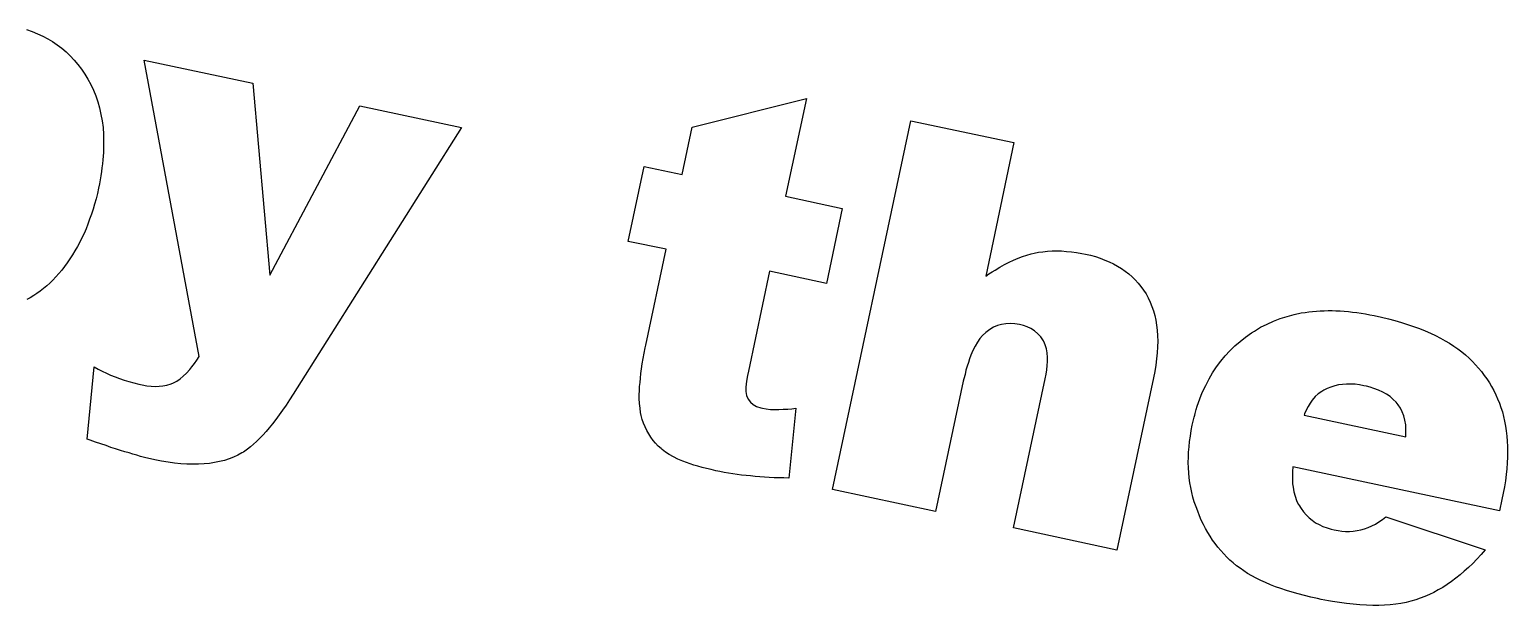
# Model space of a CAD drawing. Extents: x 60 to 196, y -152 to -29.
# Drawn here: x 158.98 to 166.83, y -146.53 to -143.48 of the extents above; entities that cross this region are included whole.
import ezdxf

# ---------------------------------------------------------------- set-up
doc = ezdxf.new("R2010")
doc.units = 0
doc.layers.add('BLACK', color=7, linetype='CONTINUOUS')

msp = doc.modelspace()

# ---------------------------------------------------------------- linework, layer by layer
at = {"layer": 'BLACK', "linetype": 'CONTINUOUS'}
for p, q in [((158.966, -143.477), (158.996, -143.487)), ((158.996, -143.487), (159.025, -143.499)), ((159.025, -143.499), (159.053, -143.512)), ((159.053, -143.512), (159.08, -143.526)), ((159.08, -143.526), (159.105, -143.541)), ((159.105, -143.541), (159.13, -143.558)), ((159.13, -143.558), (159.154, -143.576)), ((159.154, -143.576), (159.177, -143.596)), ((159.177, -143.596), (159.199, -143.617)), ((159.199, -143.617), (159.22, -143.639)), ((159.22, -143.639), (159.24, -143.662)), ((159.24, -143.662), (159.259, -143.687)), ((159.259, -143.687), (159.277, -143.713)), ((159.883, -145.212), (159.591, -143.639)), ((159.591, -143.639), (160.168, -143.762)), ((159.277, -143.713), (159.293, -143.74)), ((159.293, -143.74), (159.309, -143.769)), ((159.309, -143.769), (159.323, -143.799)), ((160.168, -143.762), (160.259, -144.781)), ((159.323, -143.799), (159.335, -143.829)), ((159.335, -143.829), (159.346, -143.861)), ((162.5, -143.995), (163.106, -143.843)), ((163.106, -143.843), (162.995, -144.362)), ((159.346, -143.861), (159.355, -143.893)), ((159.355, -143.893), (159.362, -143.927)), ((159.362, -143.927), (159.368, -143.961)), ((160.259, -144.781), (160.736, -143.882)), ((160.736, -143.882), (161.275, -143.997)), ((159.368, -143.961), (159.373, -143.997)), ((159.373, -143.997), (159.375, -144.034)), ((161.275, -143.997), (160.382, -145.412)), ((162.447, -144.246), (162.5, -143.995)), ((163.245, -145.918), (163.661, -143.961)), ((163.661, -143.961), (164.208, -144.077)), ((159.375, -144.034), (159.376, -144.071)), ((159.376, -144.071), (159.376, -144.11)), ((164.208, -144.077), (164.058, -144.786)), ((159.372, -144.169), (159.37, -144.19)), ((159.374, -144.149), (159.372, -144.169)), ((159.375, -144.129), (159.374, -144.149)), ((159.376, -144.11), (159.375, -144.129)), ((159.365, -144.231), (159.361, -144.253)), ((159.367, -144.211), (159.365, -144.231)), ((159.37, -144.19), (159.367, -144.211)), ((162.161, -144.601), (162.245, -144.203)), ((162.245, -144.203), (162.447, -144.246)), ((159.349, -144.318), (159.343, -144.347)), ((159.354, -144.296), (159.349, -144.318)), ((159.358, -144.274), (159.354, -144.296)), ((159.361, -144.253), (159.358, -144.274)), ((159.328, -144.403), (159.32, -144.43)), ((159.336, -144.375), (159.328, -144.403)), ((159.343, -144.347), (159.336, -144.375)), ((162.995, -144.362), (163.296, -144.426)), ((159.302, -144.483), (159.293, -144.509)), ((159.311, -144.457), (159.302, -144.483)), ((159.32, -144.43), (159.311, -144.457)), ((163.296, -144.426), (163.212, -144.824)), ((159.272, -144.559), (159.261, -144.583)), ((159.283, -144.534), (159.272, -144.559)), ((159.293, -144.509), (159.283, -144.534)), ((159.237, -144.629), (159.224, -144.651)), ((159.249, -144.606), (159.237, -144.629)), ((159.261, -144.583), (159.249, -144.606)), ((162.362, -144.643), (162.161, -144.601)), ((162.254, -145.151), (162.362, -144.643)), ((159.183, -144.715), (159.169, -144.735)), ((159.197, -144.694), (159.183, -144.715)), ((159.211, -144.673), (159.197, -144.694)), ((159.224, -144.651), (159.211, -144.673)), ((164.158, -144.724), (164.182, -144.712)), ((164.182, -144.712), (164.206, -144.701)), ((164.206, -144.701), (164.23, -144.691)), ((164.23, -144.691), (164.254, -144.682)), ((164.254, -144.682), (164.277, -144.674)), ((164.277, -144.674), (164.3, -144.668)), ((164.3, -144.668), (164.315, -144.664)), ((164.315, -144.664), (164.338, -144.659)), ((164.338, -144.659), (164.361, -144.656)), ((164.361, -144.656), (164.385, -144.653)), ((164.385, -144.653), (164.41, -144.652)), ((164.41, -144.652), (164.435, -144.651)), ((164.435, -144.651), (164.46, -144.652)), ((164.46, -144.652), (164.487, -144.654)), ((164.487, -144.654), (164.513, -144.656)), ((164.513, -144.656), (164.54, -144.66)), ((164.54, -144.66), (164.568, -144.665)), ((164.568, -144.665), (164.587, -144.669)), ((164.587, -144.669), (164.614, -144.675)), ((164.614, -144.675), (164.64, -144.682)), ((164.64, -144.682), (164.666, -144.691)), ((164.666, -144.691), (164.69, -144.7)), ((164.69, -144.7), (164.714, -144.71)), ((164.714, -144.71), (164.736, -144.721)), ((164.736, -144.721), (164.758, -144.733)), ((159.123, -144.789), (159.107, -144.806)), ((159.138, -144.772), (159.123, -144.789)), ((159.154, -144.754), (159.138, -144.772)), ((159.169, -144.735), (159.154, -144.754)), ((162.911, -144.76), (162.798, -145.289)), ((163.212, -144.824), (162.911, -144.76)), ((164.058, -144.786), (164.075, -144.774)), ((164.075, -144.774), (164.092, -144.763)), ((164.092, -144.763), (164.108, -144.753)), ((164.108, -144.753), (164.133, -144.738)), ((164.133, -144.738), (164.158, -144.724)), ((164.758, -144.733), (164.779, -144.745)), ((164.779, -144.745), (164.798, -144.759)), ((164.798, -144.759), (164.817, -144.774)), ((164.817, -144.774), (164.835, -144.789)), ((164.835, -144.789), (164.851, -144.805)), ((159.022, -144.877), (159.005, -144.889)), ((159.04, -144.865), (159.022, -144.877)), ((159.057, -144.851), (159.04, -144.865)), ((159.074, -144.837), (159.057, -144.851)), ((159.091, -144.822), (159.074, -144.837)), ((159.107, -144.806), (159.091, -144.822)), ((164.851, -144.805), (164.867, -144.823)), ((164.867, -144.823), (164.882, -144.841)), ((164.882, -144.841), (164.896, -144.86)), ((164.896, -144.86), (164.909, -144.88)), ((158.986, -144.9), (158.968, -144.91)), ((159.005, -144.889), (158.986, -144.9)), ((164.909, -144.88), (164.92, -144.901)), ((164.92, -144.901), (164.931, -144.923)), ((164.931, -144.923), (164.94, -144.946)), ((164.94, -144.946), (164.948, -144.969)), ((164.948, -144.969), (164.955, -144.994)), ((164.955, -144.994), (164.961, -145.019)), ((164.961, -145.019), (164.965, -145.046)), ((165.551, -145.04), (165.585, -145.024)), ((165.585, -145.024), (165.621, -145.011)), ((165.621, -145.011), (165.657, -144.999)), ((165.657, -144.999), (165.695, -144.989)), ((165.695, -144.989), (165.733, -144.981)), ((165.733, -144.981), (165.753, -144.978)), ((165.753, -144.978), (165.773, -144.975)), ((165.773, -144.975), (165.793, -144.973)), ((165.793, -144.973), (165.813, -144.971)), ((165.813, -144.971), (165.833, -144.97)), ((165.833, -144.97), (165.854, -144.969)), ((165.854, -144.969), (165.875, -144.968)), ((165.875, -144.968), (165.896, -144.968)), ((165.896, -144.968), (165.917, -144.969)), ((165.917, -144.969), (165.939, -144.97)), ((165.939, -144.97), (165.961, -144.971)), ((165.961, -144.971), (165.983, -144.973)), ((165.983, -144.973), (166.005, -144.976)), ((166.005, -144.976), (166.028, -144.979)), ((166.028, -144.979), (166.051, -144.982)), ((166.051, -144.982), (166.074, -144.986)), ((166.074, -144.986), (166.097, -144.99)), ((166.097, -144.99), (166.12, -144.995)), ((166.12, -144.995), (166.158, -145.003)), ((166.158, -145.003), (166.195, -145.012)), ((166.195, -145.012), (166.23, -145.021)), ((166.23, -145.021), (166.264, -145.031)), ((166.264, -145.031), (166.297, -145.042)), ((164.04, -145.101), (164.027, -145.117)), ((164.059, -145.084), (164.04, -145.101)), ((164.079, -145.069), (164.059, -145.084)), ((164.099, -145.057), (164.079, -145.069)), ((164.121, -145.048), (164.099, -145.057)), ((164.142, -145.042), (164.121, -145.048)), ((164.165, -145.038), (164.142, -145.042)), ((164.188, -145.037), (164.165, -145.038)), ((164.212, -145.038), (164.188, -145.037)), ((164.237, -145.042), (164.212, -145.038)), ((164.258, -145.047), (164.237, -145.042)), ((164.278, -145.054), (164.258, -145.047)), ((164.297, -145.063), (164.278, -145.054)), ((164.317, -145.076), (164.297, -145.063)), ((164.335, -145.091), (164.317, -145.076)), ((164.351, -145.108), (164.335, -145.091)), ((164.364, -145.128), (164.351, -145.108)), ((164.965, -145.046), (164.968, -145.073)), ((164.968, -145.073), (164.97, -145.102)), ((164.97, -145.102), (164.971, -145.131)), ((165.408, -145.132), (165.437, -145.109)), ((165.437, -145.109), (165.468, -145.087)), ((165.468, -145.087), (165.484, -145.077)), ((165.484, -145.077), (165.517, -145.057)), ((165.517, -145.057), (165.551, -145.04)), ((166.297, -145.042), (166.329, -145.052)), ((166.329, -145.052), (166.36, -145.064)), ((166.36, -145.064), (166.39, -145.076)), ((166.39, -145.076), (166.418, -145.088)), ((166.418, -145.088), (166.445, -145.101)), ((166.445, -145.101), (166.471, -145.114)), ((162.245, -145.195), (162.251, -145.166)), ((162.251, -145.166), (162.254, -145.151)), ((163.99, -145.18), (163.979, -145.205)), ((164.002, -145.157), (163.99, -145.18)), ((164.014, -145.136), (164.002, -145.157)), ((164.027, -145.117), (164.014, -145.136)), ((164.366, -145.132), (164.364, -145.128)), ((164.374, -145.15), (164.366, -145.132)), ((164.38, -145.171), (164.374, -145.15)), ((164.384, -145.193), (164.38, -145.171)), ((164.968, -145.192), (164.965, -145.225)), ((164.97, -145.161), (164.968, -145.192)), ((164.971, -145.131), (164.97, -145.161)), ((165.329, -145.209), (165.354, -145.182)), ((165.354, -145.182), (165.38, -145.156)), ((165.38, -145.156), (165.408, -145.132)), ((166.471, -145.114), (166.496, -145.128)), ((166.496, -145.128), (166.52, -145.142)), ((166.52, -145.142), (166.543, -145.157)), ((166.543, -145.157), (166.564, -145.172)), ((166.564, -145.172), (166.585, -145.188)), ((166.585, -145.188), (166.604, -145.204)), ((159.289, -145.651), (159.326, -145.267)), ((159.326, -145.267), (159.347, -145.279)), ((159.833, -145.281), (159.845, -145.266)), ((159.845, -145.266), (159.858, -145.249)), ((159.858, -145.249), (159.87, -145.231)), ((159.87, -145.231), (159.883, -145.212)), ((162.231, -145.277), (162.235, -145.251)), ((162.235, -145.251), (162.24, -145.223)), ((162.24, -145.223), (162.245, -145.195)), ((163.959, -145.263), (163.953, -145.285)), ((163.966, -145.243), (163.959, -145.263)), ((163.972, -145.224), (163.966, -145.243)), ((163.979, -145.205), (163.972, -145.224)), ((164.382, -145.282), (164.384, -145.259)), ((164.385, -145.218), (164.384, -145.193)), ((164.384, -145.259), (164.385, -145.238)), ((164.385, -145.238), (164.385, -145.218)), ((164.961, -145.258), (164.955, -145.292)), ((164.965, -145.225), (164.961, -145.258)), ((165.262, -145.298), (165.283, -145.267)), ((165.283, -145.267), (165.305, -145.237)), ((165.305, -145.237), (165.329, -145.209)), ((166.604, -145.204), (166.623, -145.221)), ((166.623, -145.221), (166.641, -145.238)), ((166.641, -145.238), (166.658, -145.256)), ((166.658, -145.256), (166.674, -145.274)), ((159.347, -145.279), (159.368, -145.29)), ((159.368, -145.29), (159.391, -145.301)), ((159.391, -145.301), (159.413, -145.311)), ((159.413, -145.311), (159.437, -145.32)), ((159.437, -145.32), (159.461, -145.329)), ((159.461, -145.329), (159.485, -145.337)), ((159.485, -145.337), (159.51, -145.345)), ((159.51, -145.345), (159.536, -145.352)), ((159.747, -145.351), (159.764, -145.342)), ((159.764, -145.342), (159.782, -145.33)), ((159.782, -145.33), (159.799, -145.316)), ((159.799, -145.316), (159.816, -145.3)), ((159.816, -145.3), (159.833, -145.281)), ((162.223, -145.35), (162.225, -145.327)), ((162.225, -145.327), (162.228, -145.302)), ((162.228, -145.302), (162.231, -145.277)), ((162.79, -145.333), (162.787, -145.357)), ((162.794, -145.312), (162.79, -145.333)), ((162.798, -145.289), (162.794, -145.312)), ((163.939, -145.343), (163.792, -146.034)), ((163.942, -145.331), (163.939, -145.343)), ((163.948, -145.307), (163.942, -145.331)), ((163.953, -145.285), (163.948, -145.307)), ((164.205, -146.122), (164.373, -145.33)), ((164.373, -145.33), (164.378, -145.305)), ((164.378, -145.305), (164.382, -145.282)), ((164.948, -145.326), (164.754, -146.239)), ((164.955, -145.292), (164.948, -145.326)), ((165.226, -145.365), (165.243, -145.331)), ((165.243, -145.331), (165.262, -145.298)), ((166.674, -145.274), (166.689, -145.292)), ((166.689, -145.292), (166.704, -145.312)), ((166.704, -145.312), (166.718, -145.331)), ((166.718, -145.331), (166.731, -145.351)), ((159.536, -145.352), (159.563, -145.359)), ((159.563, -145.359), (159.581, -145.363)), ((159.581, -145.363), (159.605, -145.367)), ((159.605, -145.367), (159.628, -145.37)), ((159.628, -145.37), (159.65, -145.371)), ((159.65, -145.371), (159.671, -145.37)), ((159.671, -145.37), (159.691, -145.368)), ((159.691, -145.368), (159.711, -145.364)), ((159.711, -145.364), (159.734, -145.357)), ((159.734, -145.357), (159.747, -145.351)), ((160.382, -145.412), (160.363, -145.442)), ((162.219, -145.414), (162.22, -145.394)), ((162.219, -145.434), (162.219, -145.414)), ((162.22, -145.394), (162.221, -145.372)), ((162.221, -145.372), (162.223, -145.35)), ((162.787, -145.357), (162.785, -145.377)), ((162.785, -145.377), (162.785, -145.398)), ((162.785, -145.398), (162.789, -145.419)), ((162.789, -145.419), (162.797, -145.438)), ((165.195, -145.437), (165.202, -145.418)), ((165.202, -145.418), (165.209, -145.4)), ((165.209, -145.4), (165.226, -145.365)), ((165.806, -145.425), (165.791, -145.443)), ((165.823, -145.41), (165.806, -145.425)), ((165.841, -145.397), (165.823, -145.41)), ((165.853, -145.39), (165.841, -145.397)), ((165.871, -145.381), (165.853, -145.39)), ((165.89, -145.374), (165.871, -145.381)), ((165.91, -145.367), (165.89, -145.374)), ((165.93, -145.363), (165.91, -145.367)), ((165.951, -145.36), (165.93, -145.363)), ((165.973, -145.358), (165.951, -145.36)), ((165.995, -145.358), (165.973, -145.358)), ((166.018, -145.359), (165.995, -145.358)), ((166.041, -145.362), (166.018, -145.359)), ((166.065, -145.367), (166.041, -145.362)), ((166.079, -145.37), (166.065, -145.367)), ((166.099, -145.375), (166.079, -145.37)), ((166.118, -145.381), (166.099, -145.375)), ((166.142, -145.39), (166.118, -145.381)), ((166.165, -145.401), (166.142, -145.39)), ((166.185, -145.412), (166.165, -145.401)), ((166.204, -145.425), (166.185, -145.412)), ((166.221, -145.44), (166.204, -145.425)), ((166.731, -145.351), (166.743, -145.372)), ((166.743, -145.372), (166.754, -145.393)), ((166.754, -145.393), (166.765, -145.415)), ((166.765, -145.415), (166.775, -145.437)), ((160.326, -145.496), (160.308, -145.522)), ((160.345, -145.47), (160.326, -145.496)), ((160.363, -145.442), (160.345, -145.47)), ((162.22, -145.461), (162.219, -145.434)), ((162.223, -145.487), (162.22, -145.461)), ((162.226, -145.51), (162.223, -145.487)), ((162.797, -145.438), (162.809, -145.454)), ((162.809, -145.454), (162.824, -145.467)), ((162.824, -145.467), (162.842, -145.478)), ((162.842, -145.478), (162.865, -145.485)), ((162.865, -145.485), (162.873, -145.487)), ((162.873, -145.487), (162.893, -145.49)), ((162.893, -145.49), (162.916, -145.493)), ((162.916, -145.493), (162.936, -145.493)), ((162.936, -145.493), (162.959, -145.493)), ((162.959, -145.493), (162.982, -145.492)), ((162.982, -145.492), (163.008, -145.491)), ((163.008, -145.491), (163.028, -145.489)), ((163.05, -145.487), (163.013, -145.857)), ((163.028, -145.489), (163.05, -145.487)), ((165.169, -145.514), (165.175, -145.494)), ((165.175, -145.494), (165.181, -145.475)), ((165.181, -145.475), (165.188, -145.456)), ((165.188, -145.456), (165.195, -145.437)), ((165.759, -145.496), (165.75, -145.517)), ((165.769, -145.477), (165.759, -145.496)), ((165.78, -145.459), (165.769, -145.477)), ((165.791, -145.443), (165.78, -145.459)), ((166.237, -145.455), (166.221, -145.44)), ((166.247, -145.468), (166.237, -145.455)), ((166.259, -145.486), (166.247, -145.468)), ((166.269, -145.506), (166.259, -145.486)), ((166.277, -145.527), (166.269, -145.506)), ((166.775, -145.437), (166.784, -145.46)), ((166.784, -145.46), (166.792, -145.483)), ((166.792, -145.483), (166.8, -145.506)), ((166.8, -145.506), (166.806, -145.53)), ((160.273, -145.569), (160.255, -145.59)), ((160.29, -145.546), (160.273, -145.569)), ((160.308, -145.522), (160.29, -145.546)), ((162.23, -145.525), (162.226, -145.51)), ((162.235, -145.546), (162.23, -145.525)), ((162.242, -145.566), (162.235, -145.546)), ((162.25, -145.586), (162.242, -145.566)), ((165.149, -145.605), (165.154, -145.576)), ((165.154, -145.576), (165.159, -145.555)), ((165.159, -145.555), (165.164, -145.534)), ((165.164, -145.534), (165.167, -145.523)), ((165.167, -145.523), (165.169, -145.514)), ((165.75, -145.517), (165.748, -145.523)), ((165.748, -145.523), (166.287, -145.638)), ((166.283, -145.55), (166.277, -145.527)), ((166.287, -145.575), (166.283, -145.55)), ((166.288, -145.595), (166.287, -145.575)), ((166.806, -145.53), (166.812, -145.555)), ((166.812, -145.555), (166.817, -145.581)), ((166.817, -145.581), (166.821, -145.607)), ((159.304, -145.656), (159.289, -145.651)), ((159.333, -145.667), (159.304, -145.656)), ((160.188, -145.663), (160.172, -145.678)), ((160.204, -145.647), (160.188, -145.663)), ((160.221, -145.629), (160.204, -145.647)), ((160.238, -145.61), (160.221, -145.629)), ((160.255, -145.59), (160.238, -145.61)), ((162.259, -145.605), (162.25, -145.586)), ((162.269, -145.623), (162.259, -145.605)), ((162.28, -145.64), (162.269, -145.623)), ((162.292, -145.657), (162.28, -145.64)), ((162.305, -145.672), (162.292, -145.657)), ((165.137, -145.691), (165.14, -145.663)), ((165.14, -145.663), (165.144, -145.634)), ((165.144, -145.634), (165.149, -145.605)), ((166.287, -145.638), (166.288, -145.616)), ((166.288, -145.616), (166.288, -145.595)), ((166.821, -145.607), (166.824, -145.634)), ((166.824, -145.634), (166.826, -145.661)), ((166.826, -145.661), (166.827, -145.689)), ((159.362, -145.676), (159.333, -145.667)), ((159.389, -145.685), (159.362, -145.676)), ((159.415, -145.694), (159.389, -145.685)), ((159.44, -145.702), (159.415, -145.694)), ((159.465, -145.71), (159.44, -145.702)), ((159.488, -145.717), (159.465, -145.71)), ((159.511, -145.724), (159.488, -145.717)), ((159.532, -145.73), (159.511, -145.724)), ((159.552, -145.736), (159.532, -145.73)), ((159.572, -145.742), (159.552, -145.736)), ((160.088, -145.735), (160.065, -145.746)), ((160.11, -145.723), (160.088, -145.735)), ((160.118, -145.719), (160.11, -145.723)), ((160.14, -145.703), (160.118, -145.719)), ((160.156, -145.691), (160.14, -145.703)), ((160.172, -145.678), (160.156, -145.691)), ((162.32, -145.687), (162.305, -145.672)), ((162.335, -145.701), (162.32, -145.687)), ((162.34, -145.706), (162.335, -145.701)), ((162.358, -145.719), (162.34, -145.706)), ((162.378, -145.732), (162.358, -145.719)), ((162.4, -145.744), (162.378, -145.732)), ((165.134, -145.747), (165.135, -145.719)), ((165.135, -145.719), (165.137, -145.691)), ((166.827, -145.689), (166.827, -145.718)), ((166.827, -145.718), (166.827, -145.747)), ((159.6, -145.749), (159.572, -145.742)), ((159.625, -145.755), (159.6, -145.749)), ((159.648, -145.761), (159.625, -145.755)), ((159.684, -145.768), (159.648, -145.761)), ((159.719, -145.773), (159.684, -145.768)), ((159.753, -145.778), (159.719, -145.773)), ((159.786, -145.781), (159.753, -145.778)), ((159.818, -145.784), (159.786, -145.781)), ((159.85, -145.784), (159.818, -145.784)), ((159.88, -145.784), (159.85, -145.784)), ((159.909, -145.782), (159.88, -145.784)), ((159.938, -145.779), (159.909, -145.782)), ((159.965, -145.775), (159.938, -145.779)), ((159.992, -145.77), (159.965, -145.775)), ((160.017, -145.763), (159.992, -145.77)), ((160.042, -145.755), (160.017, -145.763)), ((160.065, -145.746), (160.042, -145.755)), ((162.424, -145.756), (162.4, -145.744)), ((162.45, -145.767), (162.424, -145.756)), ((162.469, -145.774), (162.45, -145.767)), ((162.489, -145.781), (162.469, -145.774)), ((162.509, -145.788), (162.489, -145.781)), ((162.53, -145.794), (162.509, -145.788)), ((162.553, -145.801), (162.53, -145.794)), ((162.576, -145.807), (162.553, -145.801)), ((162.6, -145.812), (162.576, -145.807)), ((162.625, -145.818), (162.6, -145.812)), ((162.647, -145.823), (162.625, -145.818)), ((165.133, -145.775), (165.134, -145.747)), ((165.134, -145.802), (165.133, -145.775)), ((165.136, -145.829), (165.134, -145.802)), ((165.688, -145.798), (165.687, -145.822)), ((166.785, -146.031), (165.688, -145.798)), ((166.823, -145.808), (166.82, -145.839)), ((166.825, -145.777), (166.823, -145.808)), ((166.827, -145.747), (166.825, -145.777)), ((162.67, -145.827), (162.647, -145.823)), ((162.693, -145.831), (162.67, -145.827)), ((162.715, -145.834), (162.693, -145.831)), ((162.739, -145.838), (162.715, -145.834)), ((162.762, -145.841), (162.739, -145.838)), ((162.786, -145.844), (162.762, -145.841)), ((162.81, -145.846), (162.786, -145.844)), ((162.835, -145.849), (162.81, -145.846)), ((162.859, -145.851), (162.835, -145.849)), ((162.884, -145.852), (162.859, -145.851)), ((162.909, -145.854), (162.884, -145.852)), ((162.935, -145.855), (162.909, -145.854)), ((162.961, -145.856), (162.935, -145.855)), ((162.987, -145.856), (162.961, -145.856)), ((163.013, -145.857), (162.987, -145.856)), ((165.138, -145.856), (165.136, -145.829)), ((165.142, -145.882), (165.138, -145.856)), ((165.146, -145.908), (165.142, -145.882)), ((165.687, -145.822), (165.686, -145.844)), ((165.686, -145.844), (165.686, -145.866)), ((165.686, -145.866), (165.687, -145.887)), ((165.687, -145.887), (165.689, -145.906)), ((166.816, -145.871), (166.811, -145.904)), ((166.82, -145.839), (166.816, -145.871)), ((163.792, -146.034), (163.245, -145.918)), ((165.152, -145.934), (165.146, -145.908)), ((165.158, -145.959), (165.152, -145.934)), ((165.165, -145.984), (165.158, -145.959)), ((165.689, -145.906), (165.694, -145.931)), ((165.694, -145.931), (165.7, -145.954)), ((165.7, -145.954), (165.708, -145.976)), ((165.708, -145.976), (165.717, -145.995)), ((166.798, -145.971), (166.785, -146.031)), ((166.805, -145.937), (166.798, -145.971)), ((166.811, -145.904), (166.805, -145.937)), ((165.174, -146.009), (165.165, -145.984)), ((165.183, -146.033), (165.174, -146.009)), ((165.192, -146.057), (165.183, -146.033)), ((165.717, -145.995), (165.72, -146)), ((165.72, -146), (165.732, -146.019)), ((165.732, -146.019), (165.745, -146.037)), ((165.745, -146.037), (165.759, -146.053)), ((165.759, -146.053), (165.775, -146.068)), ((164.754, -146.239), (164.205, -146.122)), ((165.202, -146.08), (165.192, -146.057)), ((165.213, -146.103), (165.202, -146.08)), ((165.225, -146.125), (165.213, -146.103)), ((165.237, -146.146), (165.225, -146.125)), ((165.775, -146.068), (165.791, -146.081)), ((165.791, -146.081), (165.809, -146.094)), ((165.809, -146.094), (165.828, -146.104)), ((165.828, -146.104), (165.848, -146.114)), ((165.848, -146.114), (165.87, -146.122)), ((165.87, -146.122), (165.892, -146.129)), ((165.892, -146.129), (165.908, -146.132)), ((165.908, -146.132), (165.928, -146.136)), ((166.029, -146.136), (166.049, -146.132)), ((166.049, -146.132), (166.069, -146.127)), ((166.069, -146.127), (166.088, -146.12)), ((166.088, -146.12), (166.108, -146.111)), ((166.108, -146.111), (166.126, -146.102)), ((166.126, -146.102), (166.144, -146.09)), ((166.144, -146.09), (166.163, -146.077)), ((166.163, -146.077), (166.182, -146.063)), ((166.182, -146.063), (166.708, -146.238)), ((165.249, -146.166), (165.237, -146.146)), ((165.262, -146.186), (165.249, -146.166)), ((165.276, -146.205), (165.262, -146.186)), ((165.29, -146.224), (165.276, -146.205)), ((165.928, -146.136), (165.948, -146.138)), ((165.948, -146.138), (165.968, -146.14)), ((165.968, -146.14), (165.989, -146.14)), ((165.989, -146.14), (166.009, -146.138)), ((166.009, -146.138), (166.029, -146.136)), ((165.305, -146.242), (165.29, -146.224)), ((165.321, -146.259), (165.305, -146.242)), ((165.337, -146.276), (165.321, -146.259)), ((165.354, -146.292), (165.337, -146.276)), ((166.665, -146.287), (166.643, -146.31)), ((166.687, -146.263), (166.665, -146.287)), ((166.708, -146.238), (166.687, -146.263)), ((165.371, -146.307), (165.354, -146.292)), ((165.389, -146.322), (165.371, -146.307)), ((165.408, -146.336), (165.389, -146.322)), ((165.427, -146.349), (165.408, -146.336)), ((165.448, -146.363), (165.427, -146.349)), ((165.47, -146.376), (165.448, -146.363)), ((166.598, -146.351), (166.576, -146.371)), ((166.621, -146.331), (166.598, -146.351)), ((166.643, -146.31), (166.621, -146.331)), ((165.493, -146.388), (165.47, -146.376)), ((165.518, -146.4), (165.493, -146.388)), ((165.543, -146.412), (165.518, -146.4)), ((165.569, -146.423), (165.543, -146.412)), ((165.596, -146.434), (165.569, -146.423)), ((165.625, -146.444), (165.596, -146.434)), ((165.654, -146.454), (165.625, -146.444)), ((166.484, -146.437), (166.46, -146.451)), ((166.507, -146.422), (166.484, -146.437)), ((166.53, -146.406), (166.507, -146.422)), ((166.553, -146.389), (166.53, -146.406)), ((166.576, -146.371), (166.553, -146.389)), ((165.685, -146.463), (165.654, -146.454)), ((165.717, -146.472), (165.685, -146.463)), ((165.749, -146.481), (165.717, -146.472)), ((165.783, -146.489), (165.749, -146.481)), ((165.818, -146.497), (165.783, -146.489)), ((165.838, -146.501), (165.818, -146.497)), ((165.858, -146.505), (165.838, -146.501)), ((165.878, -146.509), (165.858, -146.505)), ((165.898, -146.512), (165.878, -146.509)), ((165.936, -146.518), (165.898, -146.512)), ((165.973, -146.523), (165.936, -146.518)), ((166.009, -146.527), (165.973, -146.523)), ((166.262, -146.522), (166.234, -146.527)), ((166.289, -146.517), (166.262, -146.522)), ((166.315, -146.511), (166.289, -146.517)), ((166.34, -146.504), (166.315, -146.511)), ((166.364, -146.495), (166.34, -146.504)), ((166.389, -146.486), (166.364, -146.495)), ((166.413, -146.475), (166.389, -146.486)), ((166.436, -146.464), (166.413, -146.475)), ((166.46, -146.451), (166.436, -146.464)), ((166.044, -146.53), (166.009, -146.527)), ((166.079, -146.532), (166.044, -146.53)), ((166.112, -146.533), (166.079, -146.532)), ((166.144, -146.533), (166.112, -146.533)), ((166.175, -146.532), (166.144, -146.533)), ((166.205, -146.53), (166.175, -146.532)), ((166.234, -146.527), (166.205, -146.53))]:
    msp.add_line(p, q, dxfattribs=at)

doc.saveas('drawing.dxf')
